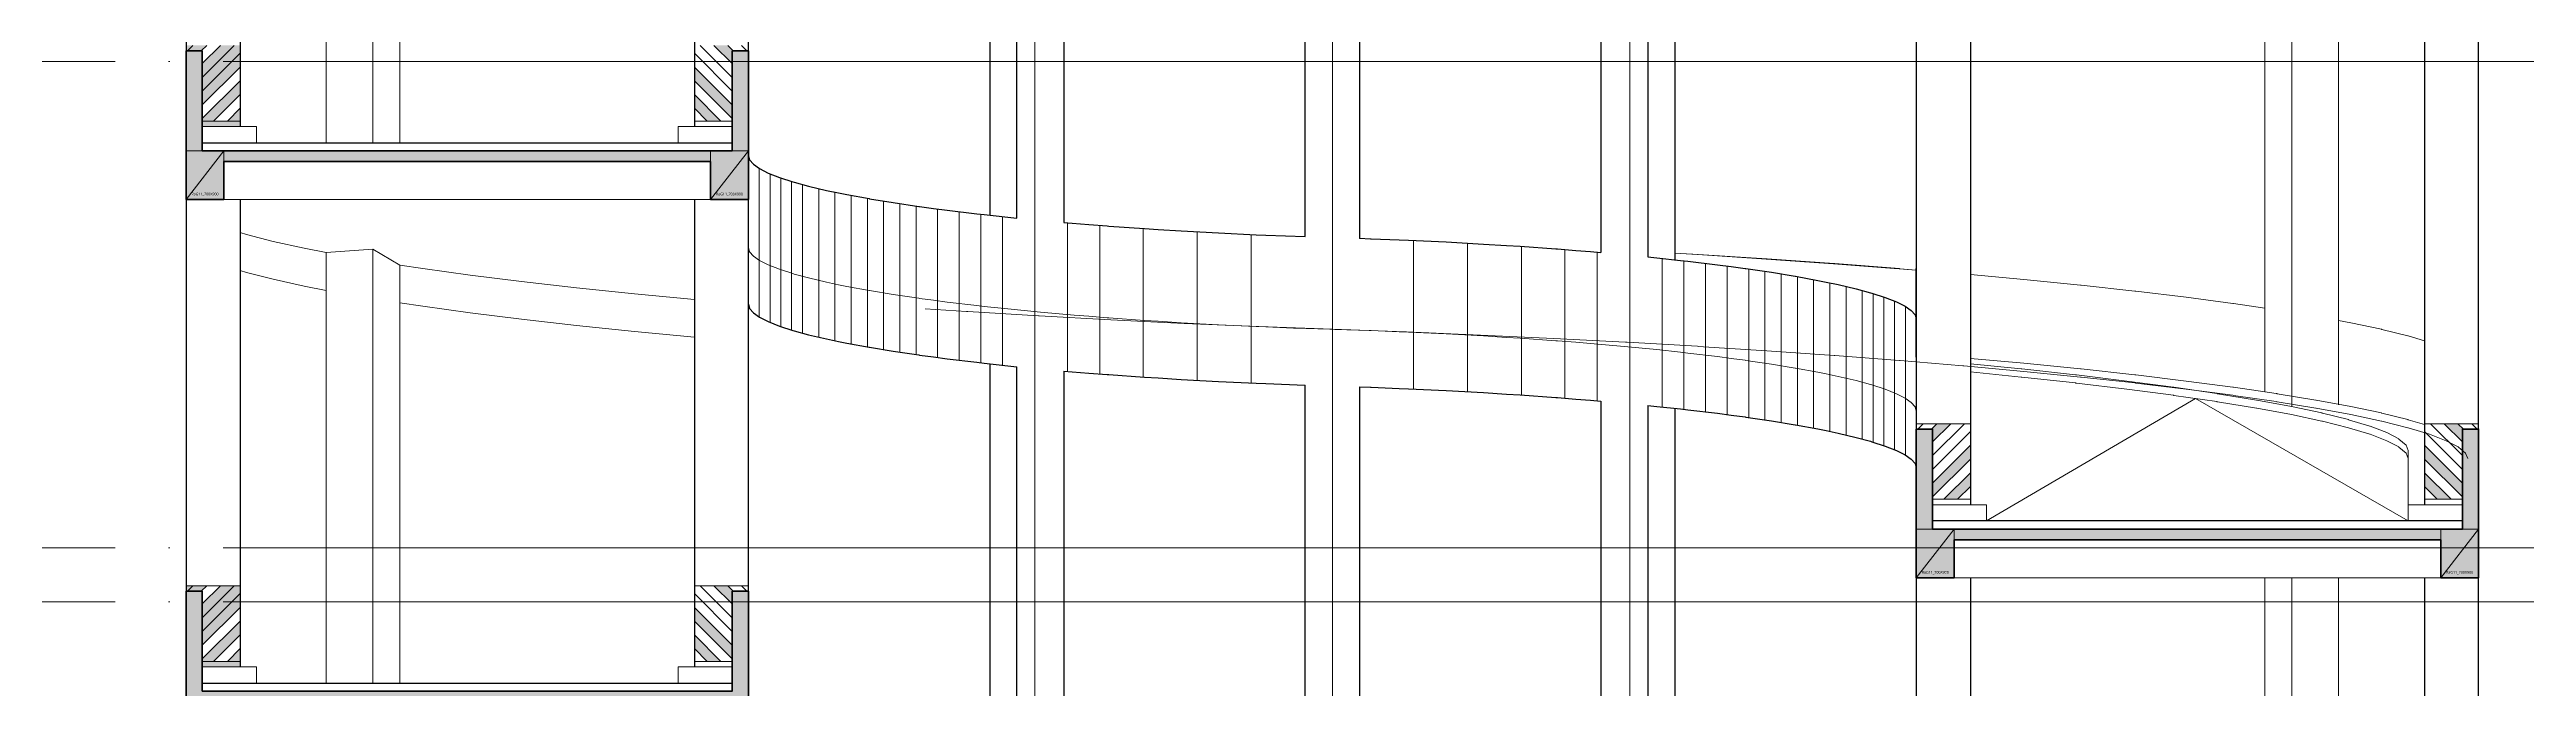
# Model space of a CAD drawing. Header units: millimetres. Extents: x 0 to 420000, y 0 to 297000.
# Drawn here: x 108987 to 154798, y 175899 to 187725 of the extents above; entities that cross this region are included whole.
import ezdxf
from ezdxf.enums import TextEntityAlignment as Align
from ezdxf.xclip import XClip

# ---------------------------------------------------------------- set-up
doc = ezdxf.new("R2010")
doc.units = ezdxf.units.MM
doc.header["$XCLIPFRAME"] = 0
doc.linetypes.add('CEN', pattern=[62, 60, -1, 0, -1])
for name, color, linetype, lineweight in [('A-AXIS-LINE', 1, 'CEN', 15), ('A-CONC-LIN1', 2, 'Continuous', 40), ('A-CONC-LIN2', 7, 'Continuous', 25), ('A-ELEV-LIN2', 7, 'Continuous', 25), ('A-ELEV-LIN3', 8, 'Continuous', 18), ('A-FFXS-PAD', 254, 'Continuous', 18)]:
    doc.layers.add(name, color=color, linetype=linetype, lineweight=lineweight)
doc.layers.add('A-CONC-SOLD', color=253, linetype='CEN')
doc.layers.add('A-XXXX-NPLT', color=144, linetype='Continuous', lineweight=15, plot=False)
doc.styles.add('맑은고딕', font='')
doc.styles.get('맑은고딕').set_extended_font_data('Malgun Gothic')

# ---------------------------------------------------------------- blocks, each defined once
blk = doc.blocks.new('A$C00587857')
at = {"layer": 'A-ELEV-LIN3'}
h = blk.add_hatch(color=256, dxfattribs=at)
h.dxf.hatch_style = 1
h.paths.add_polyline_path([(-127.2077938643633, 1400.000000000116), (-8.731149137020111e-11, 1400.000000000116), (-5.820766091346741e-11, 1272.792206135869)], flags=17)
h.paths.add_polyline_path([(0, 763.6753236814984), (-636.324676318618, 1400.000000000058), (-381.7662350914325, 1400.000000000116), (-5.820766091346741e-11, 1018.233764908626)])
h.paths.add_polyline_path([(-1145.441558772814, 1400), (-890.8831175457162, 1400.000000000058), (0, 509.1168824542547), (5.820766091346741e-11, 254.5584412270691)])
h.paths.add_polyline_path([(-1654.558441227127, 1400), (-254.5584412271273, 0), (0, 0), (-1399.999999999942, 1400)])
h.paths.add_polyline_path([(-1799.99987748047, 1036.324553798826), (-763.6753236814402, 0), (-509.1168824543129, 0), (-1799.99987748047, 1290.882995026186)])
h.paths.add_polyline_path([(-1799.99987748047, 527.2076713445713), (-1799.99987748047, 781.766112571524), (-1018.233764908655, 0), (-1272.792206135869, 0)], flags=17)
h.paths.add_polyline_path([(-1527.350647362793, -2.328306436538696e-10), (-1781.909088590008, -2.328306436538696e-10), (-1799.99987748047, 18.0907888902002), (-1799.99987748047, 272.6492301173275)])
blk.add_line((-1599.999999996275, 327.2077938604052), (-1599.999999996275, 327.2077938604052), dxfattribs=at)
for points in [[(-1654.558441227127, 1400), (-254.5584412271273, 0), (0, 0), (-1399.999999999942, 1400)], [(0, 763.6753236814984), (-636.324676318618, 1400.000000000058), (-381.7662350914325, 1400.000000000116), (-5.820766091346741e-11, 1018.233764908626)], [(-127.2077938643633, 1400.000000000116), (-8.731149137020111e-11, 1400.000000000116), (-5.820766091346741e-11, 1272.792206135869)], [(-1799.99987748047, 1036.324553798826), (-763.6753236814402, 0), (-509.1168824543129, 0), (-1799.99987748047, 1290.882995026186)], [(-1799.99987748047, 527.2076713445713), (-1799.99987748047, 781.766112571524), (-1018.233764908655, 0), (-1272.792206135869, 0)], [(-1527.350647362793, -2.328306436538696e-10), (-1781.909088590008, -2.328306436538696e-10), (-1799.99987748047, 18.0907888902002), (-1799.99987748047, 272.6492301173275)]]:
    blk.add_lwpolyline(points, close=True, dxfattribs=at)
blk.add_lwpolyline([(-1145.441558772814, 1400), (-890.8831175457162, 1400.000000000058), (0, 509.1168824542547), (5.820766091346741e-11, 254.5584412270691), (-1145.441558772814, 1400)], dxfattribs=at)
blk = doc.blocks.new('ramp_1f')
at = {"layer": 'A-CONC-SOLD'}
h = blk.add_hatch(color=256, dxfattribs=at)
h.dxf.hatch_style = 1
h.paths.add_polyline_path([(4455566.30082477, 122513.5913780435), (4456266.30082477, 122513.5913780435), (4456266.30082477, 123213.5913780435), (4465266.30082477, 123213.5913780435), (4465266.30082477, 122513.5913780435), (4465966.30082477, 122513.5913780435), (4465966.30082477, 125263.5913780435), (4465666.30082477, 125263.5913780435), (4465666.30082477, 123413.5913780435), (4455866.30082477, 123413.5913780435), (4455866.30082477, 125263.5913780435), (4455566.30082477, 125263.5913780435)])
at = {"layer": 'A-CONC-LIN1'}
blk.add_lwpolyline([(4455566.30082477, 122513.5913780435), (4456266.30082477, 122513.5913780435), (4456266.30082477, 123213.5913780435), (4465266.30082477, 123213.5913780435), (4465266.30082477, 122513.5913780435), (4465966.30082477, 122513.5913780435), (4465966.30082477, 125263.5913780435), (4465666.30082477, 125263.5913780435), (4465666.30082477, 123413.5913780435), (4455866.30082477, 123413.5913780435), (4455866.30082477, 125263.5913780435), (4455566.30082477, 125263.5913780435)], close=True, dxfattribs=at)
at = {"layer": 'A-CONC-LIN2'}
blk.add_line((4465666.30082477, 123563.5913780435), (4455866.30082477, 123563.5913780435), dxfattribs=at)
at = {"layer": 'A-ELEV-LIN2'}
for p, q in [((4455566.30082477, 125236.3835841801), (4455566.30082477, 132513.5913780436)), ((4456566.300824768, 132513.5913780434), (4456566.300824769, 123863.5913780434)), ((4464966.30082477, 132513.5913780435), (4464966.300824769, 123863.5913780436)), ((4465966.30082477, 132513.5913780436), (4465966.30082477, 125263.5913780435)), ((4451099.313526664, 129472.9261574168), (4451099.313526664, 122222.9261574167)), ((4439799.313526664, 128781.1851546621), (4439799.313526664, 121531.1851546622)), ((4444266.300824772, 129044.0663498973), (4444266.300824772, 121792.4440417359)), ((4438433.288122879, 128647.8816911008), (4438433.288122879, 121397.8816911008)), ((4438933.288122879, 128700.431558508), (4438933.288122879, 121450.431558508)), ((4423566.300824772, 118263.5913780435), (4423566.300824772, 125513.5913780428)), ((4424566.30082477, 125513.5913780427), (4424566.300824771, 116863.5913780436)), ((4432966.300824769, 125513.5913780428), (4432966.300824769, 116863.5913780436)), ((4433966.30082477, 125513.5913780427), (4433966.30082477, 116554.0955130431))]:
    blk.add_line(p, q, dxfattribs=at)
for points in [[(4455566.300824746, 130573.3755932928), (4455543.177082557, 130494.2626127385), (4455473.905320473, 130414.1461795958), (4455358.781941008, 130333.368578344), (4455198.299920253, 130252.275711149), (4454993.146467013, 130171.2148301942), (4454744.200080063, 130090.5330506928), (4454719.083093747, 130083.6476635335), (4454452.526786283, 130010.5758644871), (4454119.375575772, 129931.685660599), (4453899.931069318, 129886.1239489801), (4453746.173053471, 129854.2002590674), (4453334.517330233, 129778.4514643502), (4453326.354644185, 129777.1098881196), (4452886.171179445, 129704.7636444872), (4452414.121654736, 129635.0859309399), (4452403.054488581, 129633.452342105), (4452144.954008197, 129599.1121862583), (4451887.236037934, 129564.8229232155), (4451340.924641788, 129499.1692695912), (4451205.261399055, 129484.4339139965), (4450599.313526664, 129418.617579434)], [(4449733.288122879, 129337.9023990185), (4449733.288122879, 122087.9023990185), (4449271.984834481, 122051.2952563144), (4448929.964693885, 122024.1539364728), (4448899.282091606, 122021.7190906167), (4448237.847184354, 121974.8656482114), (4447990.272079708, 121959.3361439253), (4447561.546578377, 121932.4437206343), (4446873.276297331, 121894.634965132), (4446175.983620875, 121861.6012846356), (4445999.161808439, 121854.5324386987), (4445266.300824772, 121825.2346879553), (4445266.300824772, 129075.2346879553)], [(4449733.288122879, 129337.9023990185), (4449271.984834481, 129301.2952563144), (4448929.964693885, 129274.1539364728), (4448899.282091606, 129271.7190906167), (4448237.847184354, 129224.8656482114), (4447990.272079708, 129209.3361439253), (4447561.546578377, 129182.4437206343), (4446873.276297331, 129144.634965132), (4446175.983620875, 129111.6012846356), (4445999.161808439, 129104.5324386987), (4445266.300824772, 129075.2346879553)], [(4455566.300824746, 123323.3755932928), (4455543.177082557, 123244.2626127385), (4455473.905320473, 123164.1461795958), (4455358.781941008, 123083.368578344), (4455198.299920253, 123002.275711149), (4454993.146467013, 122921.2148301942), (4454744.200080063, 122840.5330506928), (4454719.083093747, 122833.6476635335), (4454452.526786283, 122760.5758644871), (4454119.375575772, 122681.685660599), (4453899.931069318, 122636.1239489801), (4453746.173053471, 122604.2002590674), (4453334.517330233, 122528.4514643502), (4453326.354644185, 122527.1098881196), (4452886.171179445, 122454.7636444872), (4452414.121654736, 122385.0859309399), (4452403.054488581, 122383.452342105), (4452144.954008197, 122349.1121862583), (4451887.236037934, 122314.8229232155), (4451340.924641788, 122249.1692695912), (4451205.261399055, 122234.4339139965), (4450599.313526664, 122168.617579434), (4450599.313526664, 129418.617579434)], [(4444266.300824772, 129044.0663498973), (4444059.947185562, 129037.323714047), (4444048.095994017, 129036.8499362587), (4443533.439841077, 129016.2754098159), (4443356.618028642, 129009.206563879), (4442659.325352184, 128976.1728833826), (4441971.055071138, 128938.3641278803), (4441542.329569807, 128911.4717045893), (4441294.754465161, 128895.9422003032), (4440633.31955791, 128849.0887578979), (4440602.63695563, 128846.6539120418), (4440260.616815035, 128819.5125922001), (4439989.582715829, 128798.0044343421), (4439799.313526664, 128781.1851546622)], [(4438933.288122879, 128700.431558508), (4438766.141959589, 128684.0353281964), (4438327.34025046, 128636.3739345181), (4438191.677007727, 128621.6385789234), (4437645.365611581, 128555.9849252991), (4437387.647641319, 128521.6956622563), (4437129.547160936, 128487.3555064096), (4437118.47999478, 128485.7219175746), (4436646.430470071, 128416.0442040274), (4436206.24700533, 128343.697960395), (4436198.084319283, 128342.3563841643), (4435786.428596044, 128266.6075894472), (4435632.670580198, 128234.6838995345), (4435413.226073745, 128189.1221879156), (4435080.074863234, 128110.2319840275), (4434813.518555769, 128037.1601849811), (4434788.401569453, 128030.2747978218), (4434539.455182502, 127949.5930183204), (4434334.301729262, 127868.5321373655), (4434173.819708508, 127787.4392701706), (4434058.696329043, 127706.6616689188), (4433989.424566959, 127626.5452357761), (4433966.30082477, 127547.4322552218)]]:
    blk.add_lwpolyline(points, dxfattribs=at)
at = {"layer": 'A-ELEV-LIN3'}
for p, q in [((4462514.603749244, 131593.6538402717), (4462010.013981217, 131299.5155984895)), ((4462510.013981218, 131593.9888633213), (4462510.013981218, 123563.5913780435)), ((4463376.039385001, 131530.7746725124), (4462510.013981218, 131593.9888633213)), ((4463376.039385001, 131530.7746725124), (4463376.039385001, 123563.5913780435)), ((4462010.013981217, 131299.5155984895), (4462010.013981217, 123563.5913780435)), ((4450266.300824154, 115063.5913780435), (4450266.300824154, 129401.0687279209)), ((4439266.301293558, 115063.5913780435), (4439266.301293558, 128733.0985401232)), ((4444766.300824772, 129060.4039239455), (4444766.300824765, 115063.5913780435)), ((4426156.562264541, 125513.5913780436), (4426156.562264541, 118711.565974259)), ((4427022.587668326, 125513.5913780435), (4427022.587668326, 118679.7797210713)), ((4427522.587668326, 125513.5913780436), (4427522.587668326, 118952.8665298927)), ((4455566.300824766, 125363.5913780407), (4456566.300824773, 125363.5913780407)), ((4465966.300824772, 125363.5913780408), (4464966.300824764, 125363.5913780408)), ((4455866.300824771, 123963.5913780405), (4456566.300824773, 123963.5913780406)), ((4465666.300824767, 123963.5913780406), (4464966.300824764, 123963.5913780407))]:
    blk.add_line(p, q, dxfattribs=at)
at = {"layer": 'A-FFXS-PAD'}
for p, q in [((4455866.300824768, 123863.5913780434), (4456866.300824768, 123863.5913780434)), ((4456866.300824767, 123863.5913780434), (4456866.300824768, 123563.5913780434)), ((4465666.30082477, 123863.5913780435), (4464666.30082477, 123863.5913780435)), ((4464666.300824771, 123863.5913780435), (4464666.30082477, 123563.5913780435))]:
    blk.add_line(p, q, dxfattribs=at)
ref = blk.add_blockref('A$C00587857', (4455566.300824766, 123963.5913780406), dxfattribs=dict(xscale=-1))
XClip(ref).set_block_clipping_path([(-2.0372681319713593e-10, 1400.0000000001164), (-1000.0000000003201, 1400), (-1000.0000000033178, -99.99999999720603), (-300.0000000001164, -99.99999999720603), (-299.9999999993015, 1300.0000000030268), (-3.812601789832115e-09, 1300.0000000030268)])
ref = blk.add_blockref('A$C00587857', (4465966.300824772, 123963.5913780407))
XClip(ref).set_block_clipping_path([(-2.0372681319713593e-10, 1400.0000000001164), (-1000.0000000003201, 1400), (-1000.0000000033178, -99.99999999720603), (-300.0000000001164, -99.99999999720603), (-299.99999999671127, 1300.000000002794), (1.4842953532934189e-09, 1300.000000002794)])
blk = doc.blocks.new('axis(220316)')
at = {"layer": 'A-AXIS-LINE', "ltscale": 1000}
for p, q in [((4631788.064221774, -412118.7142463829), (4955413.064254101, -412118.7142463829)), ((4631788.064221774, -421118.7142463829), (4955413.064254101, -421118.7142463829)), ((4631788.064221774, -422118.7142463829), (4955413.064254101, -422118.7142463829))]:
    blk.add_line(p, q, dxfattribs=at)
blk = doc.blocks.new('RaG11')
at = {"layer": 'A-XXXX-NPLT'}
blk.add_line((350, 0), (-350, -900), dxfattribs=at)
blk.add_lwpolyline([(-350, -900), (350, -900), (350, 0), (-350, 0)], close=True, dxfattribs=at)
at = {"layer": 'A-XXXX-NPLT', "style": '맑은고딕'}
blk.add_text('RaG11_700X900', height=50, dxfattribs=at).set_placement((7.275957614183426e-12, -799.8524808279471), align=Align.MIDDLE_CENTER)
blk = doc.blocks.new('ramp')
at = {"layer": 'A-CONC-SOLD'}
h = blk.add_hatch(color=256, dxfattribs=at)
h.dxf.hatch_style = 1
h.paths.add_polyline_path([(4465266.30082477, 123213.5913780435), (4465266.30082477, 122513.5913780435), (4465966.30082477, 122513.5913780435), (4465966.30082477, 125263.5913780435), (4465666.30082477, 125263.5913780435), (4465666.30082477, 123413.5913780435), (4455866.30082477, 123413.5913780435), (4455866.30082477, 125263.5913780435), (4455566.30082477, 125263.5913780435), (4455566.30082477, 122513.5913780435), (4456266.30082477, 122513.5913780435), (4456266.30082477, 123213.5913780435)])
h = blk.add_hatch(color=256, dxfattribs=at)
h.dxf.hatch_style = 1
h.paths.add_polyline_path([(4433266.30082477, 116213.5913780435), (4433266.30082477, 115513.5913780435), (4433966.30082477, 115513.5913780435), (4433966.30082477, 118263.5913780435), (4433666.30082477, 118263.5913780435), (4433666.30082477, 116413.5913780435), (4423866.30082477, 116413.5913780435), (4423866.30082477, 118263.5913780435), (4423566.30082477, 118263.5913780435), (4423566.30082477, 115513.5913780435), (4424266.30082477, 115513.5913780435), (4424266.30082477, 116213.5913780435)])
at = {"layer": 'A-CONC-LIN1'}
for points in [[(4465266.30082477, 123213.5913780435), (4465266.30082477, 122513.5913780435), (4465966.30082477, 122513.5913780435), (4465966.30082477, 125263.5913780435), (4465666.30082477, 125263.5913780435), (4465666.30082477, 123413.5913780435), (4455866.30082477, 123413.5913780435), (4455866.30082477, 125263.5913780435), (4455566.30082477, 125263.5913780435), (4455566.30082477, 122513.5913780435), (4456266.30082477, 122513.5913780435), (4456266.30082477, 123213.5913780435)], [(4433266.30082477, 116213.5913780435), (4433266.30082477, 115513.5913780435), (4433966.30082477, 115513.5913780435), (4433966.30082477, 118263.5913780435), (4433666.30082477, 118263.5913780435), (4433666.30082477, 116413.5913780435), (4423866.30082477, 116413.5913780435), (4423866.30082477, 118263.5913780435), (4423566.30082477, 118263.5913780435), (4423566.30082477, 115513.5913780435), (4424266.30082477, 115513.5913780435), (4424266.30082477, 116213.5913780435)]]:
    blk.add_lwpolyline(points, close=True, dxfattribs=at)
at = {"layer": 'A-CONC-LIN2'}
for p, q in [((4465666.30082477, 123563.5913780435), (4455866.30082477, 123563.5913780435)), ((4423866.30082477, 116563.5913780435), (4433666.30082477, 116563.5913780435))]:
    blk.add_line(p, q, dxfattribs=at)
at = {"layer": 'A-ELEV-LIN2'}
for p, q in [((4455566.30082477, 125236.3835841801), (4455566.30082477, 132513.5913780436)), ((4456566.300824768, 132513.5913780434), (4456566.300824769, 123863.5913780434)), ((4464966.30082477, 132513.5913780435), (4464966.300824769, 123863.5913780436)), ((4465966.30082477, 132513.5913780435), (4465966.30082477, 125263.5913780435)), ((4451099.313526664, 129472.9261574168), (4451099.313526664, 122222.9261574167)), ((4439799.313526664, 128781.1851546621), (4439799.313526664, 121531.1851546622)), ((4444266.300824772, 129044.0663498973), (4444266.300824772, 121792.4440417359)), ((4438433.288122879, 128647.8816911008), (4438433.288122879, 121397.8816911008)), ((4438933.288122879, 128700.431558508), (4438933.288122879, 121450.431558508)), ((4423566.300824772, 118263.5913780435), (4423566.300824772, 125513.5913780428)), ((4424566.30082477, 125513.5913780427), (4424566.300824771, 116863.5913780436)), ((4432966.300824769, 125513.5913780428), (4432966.300824769, 116863.5913780436)), ((4433966.30082477, 125513.5913780427), (4433966.30082477, 116554.0955130431)), ((4433966.301054643, 119597.4330416843), (4433966.301054643, 121236.4330416843))]:
    blk.add_line(p, q, dxfattribs=at)
for points in [[(4449733.288122879, 129337.9023990185), (4449733.288122879, 122087.9023990185), (4449271.984834481, 122051.2952563144), (4448929.964693885, 122024.1539364728), (4448899.282091606, 122021.7190906167), (4448237.847184354, 121974.8656482114), (4447990.272079708, 121959.3361439253), (4447561.546578377, 121932.4437206343), (4446873.276297331, 121894.634965132), (4446175.983620875, 121861.6012846356), (4445999.161808439, 121854.5324386987), (4445266.300824772, 121825.2346879553), (4445266.300824772, 129075.2346879553)], [(4455566.300824746, 123323.3755932928), (4455543.177082557, 123244.2626127385), (4455473.905320473, 123164.1461795958), (4455358.781941008, 123083.368578344), (4455198.299920253, 123002.275711149), (4454993.146467013, 122921.2148301942), (4454744.200080063, 122840.5330506928), (4454719.083093747, 122833.6476635335), (4454452.526786283, 122760.5758644871), (4454119.375575772, 122681.685660599), (4453899.931069318, 122636.1239489801), (4453746.173053471, 122604.2002590674), (4453334.517330233, 122528.4514643502), (4453326.354644185, 122527.1098881196), (4452886.171179445, 122454.7636444872), (4452414.121654736, 122385.0859309399), (4452403.054488581, 122383.452342105), (4452144.954008197, 122349.1121862583), (4451887.236037934, 122314.8229232155), (4451340.924641788, 122249.1692695912), (4451205.261399055, 122234.4339139965), (4450599.313526664, 122168.617579434), (4450599.313526664, 129418.617579434)], [(4438933.288122879, 121450.431558508), (4438766.141959589, 121434.0353281964), (4438327.34025046, 121386.3739345181), (4438191.677007727, 121371.6385789234), (4437645.365611581, 121305.9849252991), (4437387.647641319, 121271.6956622563), (4437129.547160936, 121237.3555064096), (4437118.47999478, 121235.7219175746), (4436646.430470071, 121166.0442040274), (4436206.24700533, 121093.697960395), (4436198.084319283, 121092.3563841643), (4435786.428596044, 121016.6075894472), (4435632.670580198, 120984.6838995345), (4435413.226073745, 120939.1221879156), (4435080.074863234, 120860.2319840275), (4434813.518555769, 120787.1601849811), (4434788.401569453, 120780.2747978218), (4434539.455182502, 120699.5930183204), (4434334.301729262, 120618.5321373655), (4434173.819708508, 120537.4392701706), (4434058.696329043, 120456.6616689188), (4433989.424566959, 120376.5452357761), (4433966.30082477, 120297.4322552218)], [(4444266.300824772, 121794.0663498973), (4444059.947185562, 121787.323714047), (4444048.095994017, 121786.8499362587), (4443533.439841077, 121766.2754098159), (4443356.618028642, 121759.206563879), (4442659.325352184, 121726.1728833826), (4441971.055071138, 121688.3641278803), (4441542.329569807, 121661.4717045893), (4441294.754465161, 121645.9422003032), (4440633.31955791, 121599.0887578979), (4440602.63695563, 121596.6539120418), (4440260.616815035, 121569.5125922001), (4439989.582715829, 121548.0044343421), (4439799.313526664, 121531.1851546622)]]:
    blk.add_lwpolyline(points, dxfattribs=at)
at = {"layer": 'A-ELEV-LIN3'}
for p, q in [((4462510.013981218, 131593.9888633213), (4462510.013981218, 123563.5913780435)), ((4463376.039385001, 131530.7746725124), (4463376.039385001, 123563.5913780435)), ((4462010.013981217, 131299.5155984895), (4462010.013981217, 123563.5913780435)), ((4450266.300824154, 119401.068727921), (4450266.300824154, 129401.0687279209)), ((4439266.301293558, 118733.0985401232), (4439266.301293558, 128733.0985401232)), ((4444766.300824772, 129060.4039239455), (4444766.300824766, 119060.4039239454)), ((4426156.562264541, 125513.5913780427), (4426156.562264541, 118711.565974259)), ((4427022.587668326, 125513.5913780427), (4427022.587668326, 118679.7797210713)), ((4427522.587668326, 125513.5913780427), (4427522.587668326, 118952.8665298927)), ((4455866.300824771, 123963.5913780405), (4456566.300824773, 123963.5913780406)), ((4465666.300824767, 123963.5913780406), (4464966.300824764, 123963.5913780407)), ((4454566.300824152, 120041.7650481572), (4454566.300824155, 122791.7650481579)), ((4454766.300824154, 120097.6957469803), (4454766.300824154, 122847.6957469803)), ((4454966.300824152, 120162.5143454656), (4454966.300824155, 122912.5143454665)), ((4455166.300824154, 120239.6321271458), (4455166.300824154, 122989.6321271458)), ((4455366.300824155, 120338.6442864367), (4455366.300824155, 123088.6442864366)), ((4452066.300824151, 119588.6474145773), (4452066.300824154, 122338.6474145776)), ((4452466.300824154, 119642.7879304751), (4452466.300824154, 122392.7879304751)), ((4452766.300824154, 119687.0699665116), (4452766.300824154, 122437.0699665116)), ((4453066.300824152, 119734.3688073461), (4453066.300824155, 122484.3688073465)), ((4453366.300824152, 119784.2999470031), (4453366.300824155, 122534.2999470036)), ((4453666.300824152, 119839.5029652833), (4453666.300824155, 122589.5029652838)), ((4453966.300824151, 119899.9038320076), (4453966.300824154, 122649.9038320081)), ((4454266.300824151, 119966.4775581979), (4454266.300824154, 122716.4775581985)), ((4465266.30082477, 122513.5913780435), (4456266.30082477, 122513.5913780435)), ((4446266.300824154, 119115.8799896002), (4446266.300824154, 121865.8799896001)), ((4447266.300824154, 119166.2249838358), (4447266.300824154, 121916.2249838358)), ((4448266.300824154, 119226.8811919315), (4448266.300824154, 121976.8811919314)), ((4449066.300824154, 119284.9730142943), (4449066.300824154, 122034.9730142942)), ((4449666.300824159, 119332.5865609023), (4449666.300824153, 122082.5865609018)), ((4450866.300824154, 119447.6169803663), (4450866.300824154, 122197.6169803663)), ((4451266.300824154, 119491.0638427525), (4451266.300824154, 122241.0638427525)), ((4451666.300824154, 119538.2717582549), (4451666.300824154, 122288.2717582549)), ((4438666.301293558, 118673.1909190024), (4438666.301293558, 121423.1909190024)), ((4439866.301293552, 118787.1066913617), (4439866.301293558, 121537.1066913622)), ((4440466.301293558, 118835.8348713745), (4440466.301293558, 121585.8348713745)), ((4441266.301293558, 118893.9266897483), (4441266.301293558, 121643.9266897483)), ((4442266.301293558, 118954.5828903982), (4442266.301293558, 121704.5828903982)), ((4443266.301293558, 119004.9278810949), (4443266.301293558, 121754.9278810949)), ((4435566.301293561, 118220.9041137155), (4435566.301293558, 120970.9041137148)), ((4435866.30129356, 118281.3049693842), (4435866.301293558, 121031.3049693836)), ((4436166.30129356, 118336.5079876644), (4436166.301293558, 121086.5079876638)), ((4436466.30129356, 118386.4391181189), (4436466.301293558, 121136.4391181184)), ((4436766.301293558, 118433.737951112), (4436766.301293558, 121183.7379511119)), ((4437066.301293558, 118478.0199871484), (4437066.301293558, 121228.0199871483)), ((4437466.301293561, 118532.1604962307), (4437466.301293558, 121282.1604962304)), ((4437866.301293558, 118582.5361465258), (4437866.301293558, 121332.5361465258)), ((4438266.301293558, 118629.7440566162), (4438266.301293558, 121379.7440566162)), ((4434166.301293557, 117782.1638905928), (4434166.301293557, 120532.1638905928)), ((4434366.301293558, 117881.1759063639), (4434366.301293558, 120631.1759063638)), ((4434566.30129356, 117958.2936547884), (4434566.301293558, 120708.2936547874)), ((4434766.301293558, 118023.1122532733), (4434766.301293558, 120773.1122532733)), ((4434966.30129356, 118079.0429287055), (4434966.301293558, 120829.0429287047)), ((4435266.301293561, 118154.3304011858), (4435266.301293558, 120904.3304011851)), ((4428804.732972128, 118829.546968577), (4424866.300824769, 116563.5913780435)), ((4428804.732972128, 118829.546968577), (4432666.30082477, 116563.5913780438)), ((4423566.300824768, 118363.5913780408), (4424566.300824775, 118363.5913780408)), ((4433966.300824772, 118363.5913780408), (4432966.300824764, 118363.5913780408)), ((4424866.300824769, 116863.5913780435), (4424866.300824769, 117867.4418319963)), ((4423866.300824773, 116963.5913780406), (4424566.300824775, 116963.5913780407)), ((4423866.30082477, 116863.5913780435), (4424866.30082477, 116863.5913780435)), ((4424866.300824769, 116863.5913780435), (4424866.30082477, 116563.5913780435)), ((4433666.30082477, 116863.5913780435), (4432666.30082477, 116863.5913780435)), ((4432666.300824771, 116863.5913780435), (4432666.30082477, 116563.5913780435)), ((4433666.300824767, 116963.5913780406), (4432966.300824764, 116963.5913780407)), ((4424266.30082477, 115513.5913780435), (4433266.30082477, 115513.5913780436))]:
    blk.add_line(p, q, dxfattribs=at)
for points in [[(4464966.300824769, 121900.1799716497), (4464846.496112868, 121862.6830927956), (4464357.695155361, 121736.0965645233), (4463785.000821155, 121609.5397859316), (4463376.039385001, 121530.7746725124)], [(4438433.288122879, 121519.5934116807), (4438013.870273632, 121495.3200191413), (4438001.150371569, 121494.4189914027), (4436727.412197562, 121413.1563197201), (4435487.755534772, 121326.3520596571), (4435475.375980116, 121325.3696688194), (4434275.109229859, 121233.3955296271), (4434263.123033776, 121232.3359824398), (4433966.30082477, 121207.4881176589)], [(4438433.288122879, 121517.3820146359), (4438113.870273631, 121498.8960230339), (4438101.150371569, 121497.9949952954), (4436827.412197561, 121416.7323236127), (4435587.755534772, 121329.9280635499), (4435575.375980116, 121328.9456727121), (4434375.109229859, 121236.9715335199), (4434363.123033776, 121235.9119863324), (4433966.30082477, 121202.6928258646)], [(4432966.300824769, 121122.4231688831), (4431978.538584861, 121032.1418043741), (4430926.496014171, 120927.1011453438), (4430915.990025784, 120925.8385750817), (4429922.668318325, 120817.318960684), (4429912.748732734, 120815.9991641669), (4429903.458027141, 120814.6277929673), (4428973.110739889, 120703.0939209526), (4428109.721763636, 120589.0233965892), (4428101.099722275, 120587.6063231303), (4427522.587668326, 120502.8665298927)], [(4462010.013981218, 121299.5155984895), (4461589.812934492, 121235.4527545828), (4460709.494763466, 121114.3983205324), (4459760.905373328, 120996.035844072), (4458748.106770381, 120880.87217161), (4457675.435914685, 120769.4004517804), (4456566.300824769, 120663.8878733111)], [(4464966.300824769, 121200.1799716497), (4464846.496112868, 121162.6830927956), (4464357.695155361, 121036.0965645233), (4463785.000821155, 120909.5397859316), (4463376.039385001, 120830.7746725124)], [(4462010.013981218, 120599.5155984895), (4461589.812934492, 120535.4527545828), (4460709.494763466, 120414.3983205324), (4459760.905373328, 120296.035844072), (4458748.106770381, 120180.87217161), (4457675.435914685, 120069.4004517804), (4456566.300824769, 119963.8878733111)], [(4426156.562264541, 120273.1857219284), (4425926.626802729, 120230.6373051957), (4425364.945820136, 120111.3818792302), (4425359.336718332, 120109.8442410339), (4425354.549287814, 120108.2926683512), (4424875.148347728, 119989.0092090298), (4424871.203089011, 119987.4503459345), (4424566.300824771, 119895.7633438289)], [(4432966.300824769, 119572.4231688831), (4431978.538584861, 119482.1418043741), (4430926.496014171, 119377.1011453438), (4430915.990025784, 119375.8385750817), (4429922.668318325, 119267.318960684), (4429912.748732734, 119265.9991641669), (4429903.458027141, 119264.6277929673), (4428973.110739889, 119153.0939209526), (4428109.721763636, 119039.0233965892), (4428101.099722275, 119037.6063231303), (4427308.366221984, 118921.4876140237), (4427300.449765768, 118920.030906433), (4427293.272794185, 118918.5408025574), (4426574.589377152, 118800.8711469563), (4426568.182623104, 118799.3540276508), (4425926.626802729, 118680.6373051957), (4425364.945820136, 118561.3818792302), (4425359.336718332, 118559.8442410339), (4425354.549287814, 118558.2926683512), (4424875.148347728, 118439.0092090298), (4424871.203089011, 118437.4503459345), (4424566.300824771, 118345.7633438289)], [(4432966.300824769, 119470.9354819148), (4432026.49601417, 119377.1011453438), (4432015.990025783, 119375.8385750817), (4431022.668318324, 119267.318960684), (4431012.748732734, 119265.9991641669), (4431003.45802714, 119264.6277929673), (4430073.110739888, 119153.0939209526), (4429209.721763635, 119039.0233965892), (4429201.099722274, 119037.6063231303), (4428408.366221983, 118921.4876140237), (4428400.449765767, 118920.030906433), (4428393.272794184, 118918.5408025574), (4427674.589377151, 118800.8711469563), (4427668.182623103, 118799.3540276508), (4427026.626802728, 118680.6373051957), (4426464.945820134, 118561.3818792302), (4426459.336718331, 118559.8442410339), (4426454.549287813, 118558.2926683512), (4425975.148347727, 118439.0092090298), (4425971.20308901, 118437.4503459345), (4425576.13506031, 118318.6496434554), (4425573.048867604, 118317.0901652401), (4425264.005492608, 118199.2809425611), (4425042.310142789, 118082.9676769715), (4425040.096231646, 118081.4142615628), (4425038.764082375, 118079.8735609255), (4424905.366091463, 117965.5543237956), (4424866.300824769, 117867.4418319963)], [(4432966.300824769, 119320.9354819148), (4432026.49601417, 119227.1011453438), (4432015.990025783, 119225.8385750817), (4431022.668318324, 119117.318960684), (4431012.748732734, 119115.9991641669), (4431003.45802714, 119114.6277929673), (4430073.110739888, 119003.0939209526), (4429209.721763635, 118889.0233965892), (4429201.099722274, 118887.6063231303), (4428408.366221983, 118771.4876140237), (4428400.449765767, 118770.030906433), (4428393.272794184, 118768.5408025574), (4427674.589377151, 118650.8711469563), (4427668.182623103, 118649.3540276508), (4427026.626802728, 118530.6373051957), (4426464.945820134, 118411.3818792302), (4426459.336718331, 118409.8442410339), (4426454.549287813, 118408.2926683512), (4425975.148347727, 118289.0092090298), (4425971.20308901, 118287.4503459345), (4425576.13506031, 118168.6496434554), (4425573.048867604, 118167.0901652401), (4425264.005492608, 118049.2809425611), (4425042.310142789, 117932.9676769715), (4425040.096231646, 117931.4142615628), (4425038.764082375, 117929.8735609255), (4424905.366091463, 117815.5543237956), (4424866.300824769, 117717.4418319963)]]:
    blk.add_lwpolyline(points, dxfattribs=at)
at = {"layer": 'A-FFXS-PAD'}
for p, q in [((4455866.300824768, 123863.5913780434), (4456866.300824768, 123863.5913780434)), ((4456866.300824767, 123863.5913780434), (4456866.300824768, 123563.5913780434)), ((4465666.30082477, 123863.5913780435), (4464666.30082477, 123863.5913780435)), ((4464666.300824771, 123863.5913780435), (4464666.30082477, 123563.5913780435))]:
    blk.add_line(p, q, dxfattribs=at)
at = {"layer": 'A-XXXX-NPLT'}
for points in [[(4455566.300824746, 121623.3755932928), (4455543.177082557, 121544.2626127385), (4455473.905320473, 121464.1461795958), (4455358.781941008, 121383.368578344), (4455198.299920253, 121302.275711149), (4454993.146467013, 121221.2148301942), (4454744.200080063, 121140.5330506928), (4454719.083093747, 121133.6476635335), (4454452.526786283, 121060.5758644871), (4454119.375575772, 120981.685660599), (4453899.931069318, 120936.1239489801), (4453746.173053471, 120904.2002590674), (4453334.517330233, 120828.4514643502), (4453326.354644185, 120827.1098881196), (4452886.171179445, 120754.7636444872), (4452414.121654736, 120685.0859309399), (4452403.054488581, 120683.452342105), (4452144.954008197, 120649.1121862583), (4451887.236037934, 120614.8229232155), (4451340.924641788, 120549.1692695912), (4451205.261399055, 120534.4339139965), (4450766.459689926, 120486.7725203182), (4450166.301130008, 120427.8998679148), (4449543.018933687, 120372.8034141725), (4449271.984834481, 120351.2952563144), (4448929.964693885, 120324.1539364728), (4448899.282091606, 120321.7190906167), (4448237.847184354, 120274.8656482114), (4447990.272079708, 120259.3361439253), (4447561.546578377, 120232.4437206343), (4446873.276297331, 120194.634965132), (4446175.983620875, 120161.6012846356), (4445999.161808439, 120154.5324386987), (4445484.505655499, 120133.9579122558), (4445472.654463954, 120133.4841344676), (4444814.245645728, 120111.9705284129), (4444718.356003787, 120108.8373201017), (4444059.947185562, 120087.323714047), (4444048.095994017, 120086.8499362587), (4443533.439841077, 120066.2754098159), (4443356.618028642, 120059.206563879), (4442659.325352184, 120026.1728833826), (4441971.055071138, 119988.3641278803), (4441542.329569807, 119961.4717045893), (4441294.754465161, 119945.9422003032), (4440633.31955791, 119899.0887578979), (4440602.63695563, 119896.6539120418), (4440260.616815035, 119869.5125922001), (4439989.582715829, 119848.0044343421), (4439366.300519508, 119792.9079805997), (4438766.141959589, 119734.0353281964), (4438327.34025046, 119686.3739345181), (4438191.677007727, 119671.6385789234), (4437645.365611581, 119605.9849252991), (4437387.647641319, 119571.6956622563), (4437129.547160936, 119537.3555064096), (4437118.47999478, 119535.7219175746), (4436646.430470071, 119466.0442040274), (4436206.24700533, 119393.697960395), (4436198.084319283, 119392.3563841643), (4435786.428596044, 119316.6075894472), (4435632.670580198, 119284.6838995345), (4435413.226073745, 119239.1221879156), (4435080.074863234, 119160.2319840275), (4434813.518555769, 119087.1601849811), (4434788.401569453, 119080.2747978218), (4434539.455182502, 118999.5930183204), (4434334.301729262, 118918.5321373655), (4434173.819708508, 118837.4392701706), (4434058.696329043, 118756.6616689188), (4433989.424566959, 118676.5452357761), (4433966.30082477, 118597.4322552218)], [(4452294.991636086, 120490.0167876409), (4451531.00660235, 120439.2862016183), (4451518.286700291, 120438.3483972365), (4451505.28091941, 120437.4992927198), (4450202.915578103, 120359.0497354477), (4450189.679611161, 120358.2929667927), (4448864.264031739, 120286.3093008507), (4447508.064373898, 120220.4385792224), (4446140.124060998, 120161.7196391675), (4446126.540332666, 120161.2576724825), (4444766.300824758, 120110.4039242573), (4443406.061316817, 120061.544440729), (4443392.477588485, 120061.1005903856), (4442024.53727548, 120004.684353923), (4440668.337617463, 119941.3967979076), (4439342.922037799, 119872.2360208832), (4439329.686070856, 119871.5089294313), (4439316.680289972, 119870.6931231317), (4438014.314948355, 119795.3200191413), (4438001.595046293, 119794.4189914027), (4436727.856872285, 119713.1563197201), (4435488.200209496, 119626.3520596571), (4435475.820654839, 119625.3696688194), (4434275.553904583, 119533.3955296271), (4434263.5677085, 119532.3359824398), (4433107.830598397, 119435.5858115878), (4433096.289087629, 119434.4536451954), (4433085.241684709, 119433.2537077094), (4431978.983259585, 119332.1418043741), (4430926.940688895, 119227.1011453438), (4430916.434700508, 119225.8385750817), (4429923.112993048, 119117.318960684), (4429913.193407458, 119115.9991641669), (4429903.902701865, 119114.6277929673), (4428973.555414612, 119003.0939209526), (4428110.166438359, 118889.0233965892), (4428101.544396997, 118887.6063231303), (4427308.810896708, 118771.4876140237), (4427300.894440492, 118770.030906433), (4427293.717468909, 118768.5408025574), (4426575.034051876, 118650.8711469563), (4426568.627297827, 118649.3540276508), (4425927.071477452, 118530.6373051957), (4425365.390494859, 118411.3818792302), (4425359.781393056, 118409.8442410339), (4425354.993962537, 118408.2926683512), (4424875.593022451, 118289.0092090298), (4424871.647763735, 118287.4503459345), (4424476.579735035, 118168.6496434554), (4424473.493542328, 118167.0901652401), (4424164.450167332, 118049.2809425611), (4423942.754817514, 117932.9676769715), (4423940.54090637, 117931.4142615628), (4423939.2087571, 117929.8735609255), (4423805.810766187, 117815.5543237956), (4423766.745499494, 117717.4418319963)]]:
    blk.add_lwpolyline(points, dxfattribs=at)
ref = blk.add_blockref('A$C00587857', (4455566.300824766, 123963.5913780406), dxfattribs=dict(xscale=-1))
XClip(ref).set_block_clipping_path([(-2.0372681319713593e-10, 1400.0000000001164), (-1000.0000000003201, 1400), (-1000.0000000033178, -99.99999999720603), (-300.0000000001164, -99.99999999720603), (-299.9999999993015, 1300.0000000030268), (-3.812601789832115e-09, 1300.0000000030268)])
ref = blk.add_blockref('A$C00587857', (4465966.300824772, 123963.5913780407))
XClip(ref).set_block_clipping_path([(-2.0372681319713593e-10, 1400.0000000001164), (-1000.0000000003201, 1400), (-1000.0000000033178, -99.99999999720603), (-300.0000000001164, -99.99999999720603), (-299.99999999671127, 1300.000000002794), (1.4842953532934189e-09, 1300.000000002794)])
at = {"xscale": -1}
for p in [(4455916.30082477, 123413.5913780435), (4465616.30082477, 123413.5913780435), (4423916.30082477, 116413.5913780435), (4433616.30082477, 116413.5913780435)]:
    blk.add_blockref('RaG11', p, dxfattribs=at)
ref = blk.add_blockref('A$C00587857', (4423566.300824768, 116963.5913780407), dxfattribs=dict(xscale=-1))
XClip(ref).set_block_clipping_path([(-2.0372681319713593e-10, 1400.0000000001164), (-1000.0000000003201, 1400), (-1000.0000000033178, -99.99999999720603), (-300.0000000001164, -99.99999999720603), (-300.00000000192085, 1300.000000002794), (-2.0372681319713593e-10, 1300.000000002794)])
ref = blk.add_blockref('A$C00587857', (4433966.300824772, 116963.5913780407))
XClip(ref).set_block_clipping_path([(-2.0372681319713593e-10, 1400.0000000001164), (-1000.0000000003201, 1400), (-1000.0000000033178, -99.99999999720603), (-300.0000000001164, -99.99999999720603), (-299.99999999671127, 1300.000000002794), (-2.0372681319713593e-10, 1300.000000002794)])

msp = doc.modelspace()

# ---------------------------------------------------------------- block references
at = {"xscale": -1}
for name, p in [('ramp', (4577478.800832819, 62436.40862195651)), ('ramp_1f', (4577478.800832819, 52436.40862195651))]:
    msp.add_blockref(name, p, dxfattribs=at)
at = {"layer": 'A-AXIS-LINE'}
msp.add_blockref('axis(220316)', (-4581588.064229887, 599618.7142463829), dxfattribs=at)

doc.saveas('drawing.dxf')
